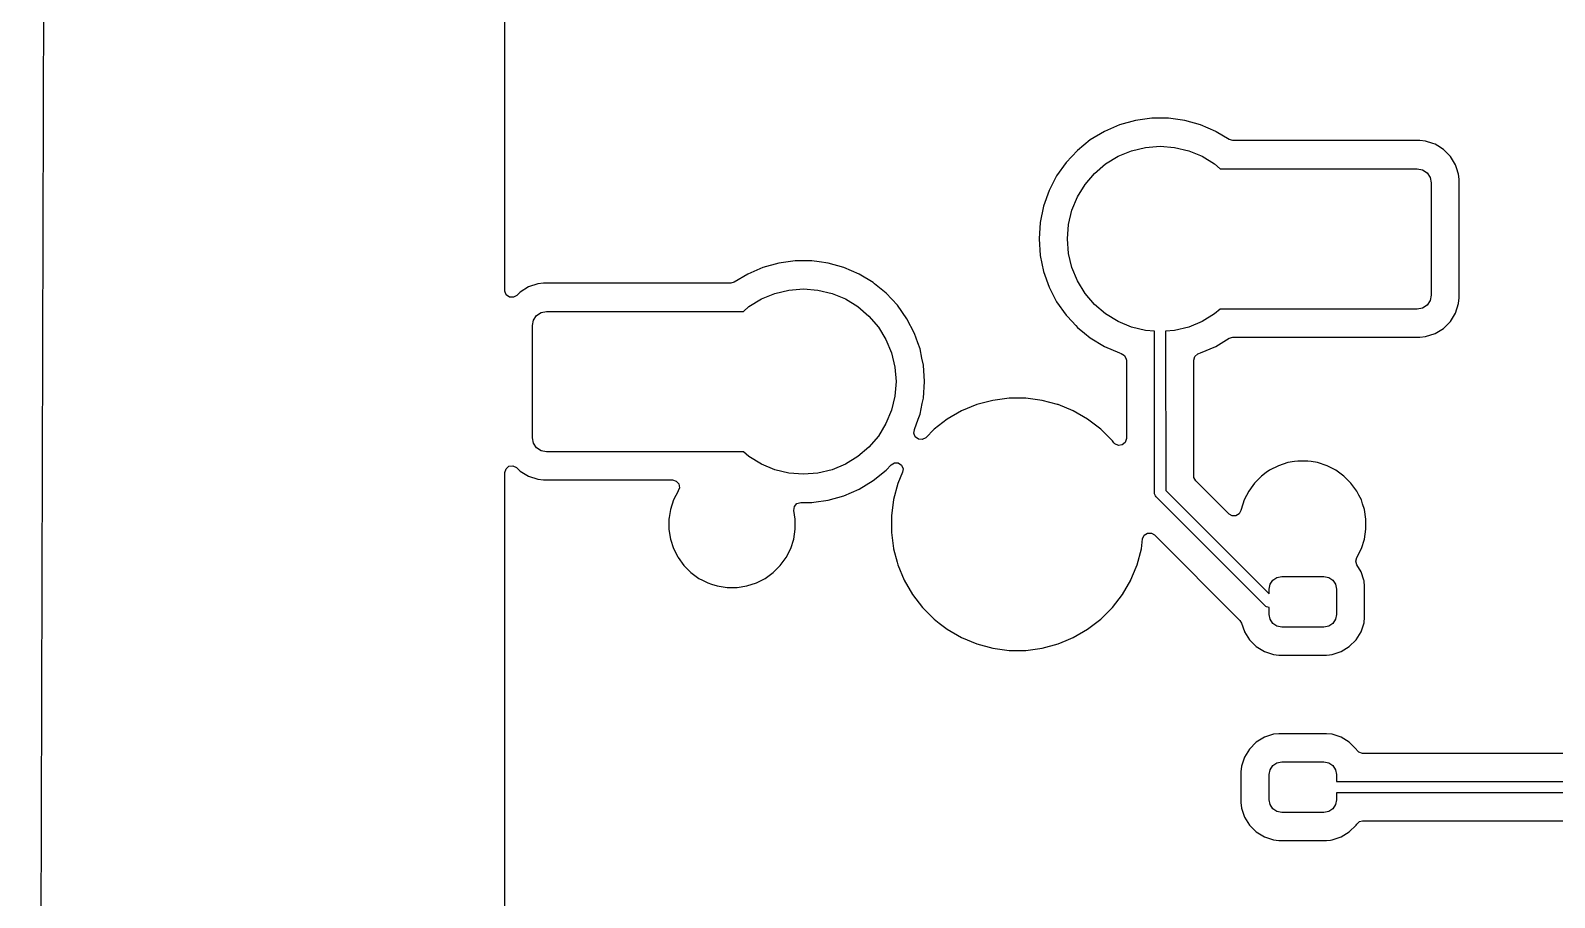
# Model space of a CAD drawing. Header units: millimetres. Extents: x 46 to 4458, y 59 to 1499.
# Drawn here: x 1638.06 to 1665.19, y 898.39 to 913.83 of the extents above; entities that cross this region are included whole.
import ezdxf

# ---------------------------------------------------------------- set-up
doc = ezdxf.new("R2010")
doc.units = ezdxf.units.MM
doc.layers.add('BLACK', color=7, linetype='Continuous')

msp = doc.modelspace()

# ---------------------------------------------------------------- linework, layer by layer
msp.add_lwpolyline([(1739.51188, 833.25441), (1638.06271, 833.5564), (1638.38771, 944.69762), (2107.13583, 944.69762), (2107.13583, 832.69492), (1950.85196, 832.69492)])
at = {"layer": 'BLACK', "linetype": 'Continuous'}
for p, q in [((1646.50862, 909.19812), (1646.50862, 919.13355)), ((1657.73456, 912.22733), (1657.45127, 912.14795)), ((1658.02602, 912.26739), (1657.73456, 912.22733)), ((1657.73456, 912.22733), (1657.73456, 912.22733)), ((1658.32022, 912.26739), (1658.02602, 912.26739)), ((1658.02602, 912.26739), (1658.02602, 912.26739)), ((1658.40392, 912.25588), (1658.32022, 912.26739)), ((1658.32022, 912.26739), (1658.32022, 912.26739)), ((1658.61167, 912.22733), (1658.40392, 912.25588)), ((1658.61168, 912.22733), (1658.61167, 912.22733)), ((1658.89496, 912.14795), (1658.61168, 912.22733)), ((1658.61168, 912.22733), (1658.61168, 912.22733)), ((1657.18144, 912.03075), (1656.93007, 911.87789)), ((1657.45127, 912.14795), (1657.18144, 912.03075)), ((1657.18144, 912.03075), (1657.18144, 912.03075)), ((1659.16479, 912.03075), (1658.89496, 912.14795)), ((1659.1734, 912.02552), (1659.16479, 912.03075)), ((1659.40375, 911.88544), (1659.1734, 912.02552)), ((1656.70186, 911.69223), (1656.50105, 911.47721)), ((1656.93007, 911.87789), (1656.70186, 911.69223)), ((1657.42404, 911.58705), (1657.66324, 911.68613)), ((1657.66324, 911.68613), (1657.915, 911.74657)), ((1657.915, 911.74657), (1658.17312, 911.76689)), ((1658.17312, 911.76689), (1658.43124, 911.74657)), ((1658.43124, 911.74657), (1658.683, 911.68613)), ((1658.683, 911.68613), (1658.9222, 911.58705)), ((1659.46818, 911.86739), (1659.40375, 911.88544)), ((1660.84599, 911.86739), (1659.46818, 911.86739)), ((1660.846, 911.86739), (1660.84599, 911.86739)), ((1662.79813, 911.86739), (1660.846, 911.86739)), ((1662.79814, 911.86739), (1662.79813, 911.86739)), ((1662.90091, 911.85689), (1662.79814, 911.86739)), ((1662.90092, 911.85689), (1662.90091, 911.85689)), ((1663.02731, 911.815), (1662.90092, 911.85689)), ((1663.06745, 911.8017), (1663.02731, 911.815)), ((1663.06746, 911.8017), (1663.06745, 911.8017)), ((1663.1167, 911.77133), (1663.06746, 911.8017)), ((1663.21678, 911.7096), (1663.1167, 911.77133)), ((1663.34083, 911.58554), (1663.21678, 911.7096)), ((1656.50105, 911.47721), (1656.3314, 911.23687)), ((1657.00639, 911.28361), (1657.20327, 911.45177)), ((1657.20327, 911.45177), (1657.42404, 911.58705)), ((1658.9222, 911.58705), (1659.14297, 911.45177)), ((1659.14297, 911.45177), (1659.24234, 911.36689)), ((1663.43293, 911.43622), (1663.34083, 911.58554)), ((1663.45096, 911.38183), (1663.43293, 911.43622)), ((1663.48812, 911.26969), (1663.45096, 911.38183)), ((1656.3314, 911.23687), (1656.19605, 910.97565)), ((1656.3314, 911.23687), (1656.3314, 911.23687)), ((1656.83824, 911.08673), (1657.00639, 911.28361)), ((1659.24234, 911.36689), (1660.79812, 911.36689)), ((1660.79812, 911.36689), (1662.74812, 911.36689)), ((1662.74812, 911.36689), (1662.84379, 911.34786)), ((1662.84379, 911.34786), (1662.9249, 911.29366)), ((1662.9249, 911.29366), (1662.97909, 911.21256)), ((1662.97909, 911.21256), (1662.99812, 911.11689)), ((1662.99812, 911.11689), (1662.99812, 909.11689)), ((1663.48812, 911.26968), (1663.48812, 911.26969)), ((1663.49744, 911.17847), (1663.48812, 911.26968)), ((1663.49862, 911.1669), (1663.49744, 911.17847)), ((1663.49862, 909.06688), (1663.49862, 911.1669)), ((1656.19605, 910.97565), (1656.09753, 910.69845)), ((1656.60388, 910.62677), (1656.70296, 910.86597)), ((1656.70296, 910.86597), (1656.83824, 911.08673)), ((1656.09752, 910.69843), (1656.03767, 910.4104)), ((1656.09753, 910.69845), (1656.09752, 910.69843)), ((1656.54343, 910.375), (1656.60388, 910.62677)), ((1656.03767, 910.4104), (1656.01759, 910.11689)), ((1656.03767, 910.4104), (1656.03767, 910.4104)), ((1656.52312, 910.11689), (1656.54343, 910.375)), ((1656.01759, 910.11689), (1656.03767, 909.82338)), ((1656.54343, 909.85877), (1656.52312, 910.11689)), ((1656.03767, 909.82338), (1656.03767, 909.82337)), ((1656.03767, 909.82337), (1656.09752, 909.53534)), ((1656.60388, 909.60701), (1656.54343, 909.85877)), ((1650.83144, 909.49075), (1650.59249, 909.34544)), ((1651.10127, 909.60795), (1650.83144, 909.49075)), ((1650.83144, 909.49075), (1650.83144, 909.49075)), ((1651.38456, 909.68733), (1651.10127, 909.60795)), ((1651.67602, 909.72739), (1651.38456, 909.68733)), ((1651.38456, 909.68733), (1651.38456, 909.68733)), ((1651.97022, 909.72739), (1651.67602, 909.72739)), ((1651.67602, 909.72739), (1651.67602, 909.72739)), ((1652.10353, 909.70906), (1651.97022, 909.72739)), ((1651.97022, 909.72739), (1651.97022, 909.72739)), ((1652.26167, 909.68733), (1652.10353, 909.70906)), ((1652.26168, 909.68733), (1652.26167, 909.68733)), ((1652.54496, 909.60795), (1652.26168, 909.68733)), ((1652.26168, 909.68733), (1652.26168, 909.68733)), ((1652.81479, 909.49075), (1652.54496, 909.60795)), ((1652.8148, 909.49075), (1652.81479, 909.49075)), ((1653.06616, 909.33789), (1652.8148, 909.49075)), ((1656.09752, 909.53534), (1656.09753, 909.53533)), ((1656.09753, 909.53533), (1656.19605, 909.25813)), ((1656.70296, 909.3678), (1656.60388, 909.60701)), ((1646.92878, 909.2617), (1646.77946, 909.1696)), ((1646.92879, 909.2617), (1646.92878, 909.2617)), ((1647.09532, 909.31689), (1646.92879, 909.2617)), ((1647.1981, 909.32739), (1647.09532, 909.31689)), ((1647.09532, 909.31689), (1647.09532, 909.31689)), ((1647.19812, 909.32739), (1647.1981, 909.32739)), ((1650.52806, 909.32739), (1647.19812, 909.32739)), ((1650.59249, 909.34544), (1650.52806, 909.32739)), ((1651.31324, 909.14613), (1651.565, 909.20657)), ((1651.565, 909.20657), (1651.82312, 909.22689)), ((1651.82312, 909.22689), (1652.08124, 909.20657)), ((1652.08124, 909.20657), (1652.333, 909.14613)), ((1653.06617, 909.33789), (1653.06616, 909.33789)), ((1653.08952, 909.31889), (1653.06617, 909.33789)), ((1653.06617, 909.33789), (1653.06617, 909.33789)), ((1653.29438, 909.15223), (1653.08952, 909.31889)), ((1656.19605, 909.25813), (1656.3314, 908.99691)), ((1656.83824, 909.14704), (1656.70296, 909.3678)), ((1646.50894, 909.18927), (1646.50862, 909.19812)), ((1646.53335, 909.12381), (1646.50894, 909.18927)), ((1646.58929, 909.08194), (1646.53335, 909.12381)), ((1646.65898, 909.07695), (1646.58929, 909.08194)), ((1646.7203, 909.11044), (1646.65898, 909.07695)), ((1646.77946, 909.1696), (1646.7203, 909.11044)), ((1650.85327, 908.91177), (1651.07404, 909.04705)), ((1651.07404, 909.04705), (1651.31324, 909.14613)), ((1652.333, 909.14613), (1652.5722, 909.04705)), ((1652.5722, 909.04705), (1652.79297, 908.91177)), ((1653.29438, 909.15222), (1653.29438, 909.15223)), ((1653.39751, 909.0418), (1653.29438, 909.15222)), ((1653.29438, 909.15222), (1653.29438, 909.15222)), ((1653.49519, 908.93721), (1653.39751, 909.0418)), ((1653.66484, 908.69687), (1653.49519, 908.93721)), ((1656.3314, 908.99691), (1656.3314, 908.9969)), ((1656.3314, 908.9969), (1656.50105, 908.75656)), ((1657.00639, 908.95016), (1656.83824, 909.14704)), ((1657.20327, 908.78201), (1657.00639, 908.95016)), ((1662.9249, 908.94011), (1662.84379, 908.88592)), ((1662.97909, 909.02122), (1662.9249, 908.94011)), ((1662.99812, 909.11689), (1662.97909, 909.02122)), ((1663.43293, 908.79755), (1663.48812, 908.96409)), ((1663.48812, 908.96409), (1663.49862, 909.06688)), ((1646.99812, 908.57689), (1647.01715, 908.67256)), ((1647.01715, 908.67256), (1647.07134, 908.75366)), ((1647.07134, 908.75366), (1647.15245, 908.80786)), ((1647.15245, 908.80786), (1647.24812, 908.82689)), ((1647.24812, 908.82689), (1649.29812, 908.82689)), ((1649.29812, 908.82689), (1650.75389, 908.82689)), ((1650.75389, 908.82689), (1650.85327, 908.91177)), ((1652.79297, 908.91177), (1652.98985, 908.74361)), ((1652.98985, 908.74361), (1653.158, 908.54673)), ((1653.66484, 908.69686), (1653.66484, 908.69687)), ((1653.66484, 908.69687), (1653.66484, 908.69687)), ((1653.80019, 908.43565), (1653.66484, 908.69686)), ((1656.50105, 908.75656), (1656.52177, 908.73438)), ((1656.52177, 908.73438), (1656.67091, 908.57469)), ((1657.42404, 908.64673), (1657.20327, 908.78201)), ((1659.14297, 908.78201), (1658.9222, 908.64673)), ((1659.24234, 908.86689), (1659.14297, 908.78201)), ((1660.69812, 908.86689), (1659.24234, 908.86689)), ((1662.74812, 908.86689), (1660.69812, 908.86689)), ((1662.84379, 908.88592), (1662.74812, 908.86689)), ((1663.34083, 908.64823), (1663.43293, 908.79755)), ((1646.99812, 906.57689), (1646.99812, 908.57689)), ((1653.158, 908.54673), (1653.29328, 908.32597)), ((1653.85998, 908.26742), (1653.80019, 908.43565)), ((1656.67091, 908.57469), (1656.70186, 908.54155)), ((1656.70186, 908.54155), (1656.82483, 908.4415)), ((1656.82483, 908.4415), (1656.93007, 908.35589)), ((1657.66324, 908.54764), (1657.42404, 908.64673)), ((1657.915, 908.4872), (1657.66324, 908.54764)), ((1658.07381, 908.4747), (1657.915, 908.4872)), ((1658.07504, 905.57738), (1658.07381, 908.4747)), ((1658.43124, 908.4872), (1658.2719, 908.47466)), ((1658.2719, 908.47466), (1658.2731, 905.63567)), ((1658.683, 908.54764), (1658.43124, 908.4872)), ((1658.9222, 908.64673), (1658.683, 908.54764)), ((1662.90092, 908.37689), (1663.06745, 908.43207)), ((1663.06745, 908.43207), (1663.21678, 908.52418)), ((1663.21678, 908.52418), (1663.34083, 908.64823)), ((1653.29328, 908.32597), (1653.39236, 908.08677)), ((1653.89871, 908.15845), (1653.85998, 908.26742)), ((1653.89871, 908.15843), (1653.89871, 908.15845)), ((1653.93266, 907.99508), (1653.89871, 908.15843)), ((1656.93007, 908.35589), (1656.93007, 908.35589)), ((1656.93007, 908.35589), (1656.93007, 908.35589)), ((1656.93007, 908.35589), (1657.18144, 908.20303)), ((1657.18144, 908.20303), (1657.18144, 908.20303)), ((1657.18144, 908.20303), (1657.45128, 908.08582)), ((1658.89496, 908.08582), (1659.16479, 908.20302)), ((1659.16479, 908.20302), (1659.1648, 908.20303)), ((1659.1648, 908.20303), (1659.40375, 908.34834)), ((1659.1648, 908.20303), (1659.1648, 908.20303)), ((1659.40375, 908.34834), (1659.46818, 908.36639)), ((1659.46818, 908.36639), (1660.6481, 908.36639)), ((1660.6481, 908.36639), (1660.64811, 908.36639)), ((1660.64811, 908.36639), (1662.79813, 908.36639)), ((1662.79813, 908.36639), (1662.90092, 908.37689)), ((1653.39236, 908.08677), (1653.45281, 907.835)), ((1653.95857, 907.8704), (1653.93266, 907.99508)), ((1653.97864, 907.57689), (1653.95857, 907.8704)), ((1657.45128, 908.08582), (1657.48207, 908.07719)), ((1657.48207, 908.07719), (1657.54132, 908.04015)), ((1657.54132, 908.04015), (1657.57113, 907.97696)), ((1657.57113, 907.97696), (1657.57262, 907.95779)), ((1657.57262, 907.95779), (1657.57262, 906.56141)), ((1658.77362, 907.95779), (1658.7933, 908.02483)), ((1658.77362, 906.52689), (1658.77362, 907.95779)), ((1658.7933, 908.02483), (1658.84611, 908.07058)), ((1658.84611, 908.07058), (1658.86417, 908.07719)), ((1658.86417, 908.07719), (1658.89496, 908.08582)), ((1658.89496, 908.08582), (1658.89496, 908.08582)), ((1653.45281, 907.835), (1653.47312, 907.57689)), ((1653.47312, 907.57689), (1653.45281, 907.31877)), ((1653.95857, 907.28338), (1653.97864, 907.57689)), ((1653.45281, 907.31877), (1653.39236, 907.06701)), ((1653.39236, 907.06701), (1653.29328, 906.8278)), ((1653.89871, 906.99534), (1653.93894, 907.18892)), ((1653.93894, 907.18892), (1653.95857, 907.28338)), ((1654.63831, 907.05415), (1654.38353, 906.90705)), ((1654.63832, 907.05415), (1654.63831, 907.05415)), ((1654.91012, 907.16674), (1654.63832, 907.05415)), ((1655.19432, 907.24289), (1654.91012, 907.16674)), ((1655.486, 907.28129), (1655.19432, 907.24289)), ((1655.48601, 907.28129), (1655.486, 907.28129)), ((1655.78023, 907.28129), (1655.48601, 907.28129)), ((1655.48601, 907.28129), (1655.48601, 907.28129)), ((1655.78024, 907.28129), (1655.78023, 907.28129)), ((1655.78023, 907.28129), (1655.78023, 907.28129)), ((1656.07192, 907.24289), (1655.78024, 907.28129)), ((1656.34743, 907.16906), (1656.07192, 907.24289)), ((1656.07192, 907.24289), (1656.07192, 907.24289)), ((1656.07192, 907.24289), (1656.07192, 907.24289)), ((1656.35611, 907.16674), (1656.34743, 907.16906)), ((1656.62791, 907.05415), (1656.35611, 907.16674)), ((1656.62793, 907.05415), (1656.62791, 907.05415)), ((1656.88271, 906.90705), (1656.62793, 907.05415)), ((1653.29328, 906.8278), (1653.158, 906.60704)), ((1653.80178, 906.7226), (1653.86733, 906.90704)), ((1653.86733, 906.90704), (1653.89871, 906.99533)), ((1653.89871, 906.99533), (1653.89871, 906.99534)), ((1653.89871, 906.99534), (1653.89871, 906.99534)), ((1654.38351, 906.90704), (1654.15011, 906.72794)), ((1654.38353, 906.90705), (1654.38351, 906.90704)), ((1656.88272, 906.90704), (1656.88271, 906.90705)), ((1656.88271, 906.90705), (1656.88271, 906.90705)), ((1657.11613, 906.72794), (1656.88272, 906.90704)), ((1656.88272, 906.90704), (1656.88272, 906.90704)), ((1656.88272, 906.90704), (1656.88272, 906.90704)), ((1647.01715, 906.48122), (1646.99812, 906.57689)), ((1653.158, 906.60704), (1652.98985, 906.41016)), ((1653.78901, 906.65704), (1653.79896, 906.71529)), ((1653.81343, 906.59158), (1653.78901, 906.65704)), ((1653.79896, 906.71529), (1653.80019, 906.71811)), ((1653.80019, 906.71812), (1653.80178, 906.7226)), ((1653.80019, 906.71811), (1653.80019, 906.71812)), ((1653.86936, 906.54971), (1653.81343, 906.59158)), ((1653.93905, 906.54472), (1653.86936, 906.54971)), ((1654.00038, 906.57821), (1653.93905, 906.54472)), ((1654.15011, 906.72794), (1654.00038, 906.57821)), ((1657.11614, 906.72793), (1657.11613, 906.72794)), ((1657.32416, 906.5199), (1657.11614, 906.72793)), ((1657.32417, 906.51989), (1657.32416, 906.5199)), ((1657.35024, 906.48592), (1657.32417, 906.51989)), ((1657.36742, 906.46769), (1657.35024, 906.48592)), ((1657.55293, 906.49437), (1657.50013, 906.44861)), ((1657.57262, 906.56141), (1657.55293, 906.49437)), ((1658.77362, 905.89698), (1658.77362, 906.52689)), ((1647.07134, 906.40011), (1647.01715, 906.48122)), ((1647.15245, 906.34592), (1647.07134, 906.40011)), ((1647.24812, 906.32689), (1647.15245, 906.34592)), ((1649.17312, 906.32689), (1647.24812, 906.32689)), ((1650.75389, 906.32689), (1649.17312, 906.32689)), ((1650.85327, 906.24201), (1650.75389, 906.32689)), ((1651.07404, 906.10673), (1650.85327, 906.24201)), ((1652.79297, 906.24201), (1652.5722, 906.10673)), ((1652.98985, 906.41016), (1652.79297, 906.24201)), ((1657.43097, 906.43867), (1657.36742, 906.46769)), ((1657.50013, 906.44861), (1657.43097, 906.43867)), ((1646.50862, 905.95566), (1646.5283, 906.0227)), ((1646.50862, 890.14812), (1646.50862, 905.95566)), ((1646.5283, 906.0227), (1646.58111, 906.06845)), ((1646.58111, 906.06845), (1646.65027, 906.0784)), ((1646.65027, 906.0784), (1646.71382, 906.04937)), ((1646.71382, 906.04937), (1646.7203, 906.04334)), ((1646.7203, 906.04334), (1646.77946, 905.98418)), ((1646.77946, 905.98418), (1646.92879, 905.89207)), ((1651.31324, 906.00764), (1651.07404, 906.10673)), ((1651.565, 905.9472), (1651.31324, 906.00764)), ((1651.82312, 905.92689), (1651.565, 905.9472)), ((1652.08124, 905.9472), (1651.82312, 905.92689)), ((1652.333, 906.00764), (1652.08124, 905.9472)), ((1652.5722, 906.10673), (1652.333, 906.00764)), ((1653.06617, 905.81589), (1653.29438, 906.00155)), ((1653.29438, 906.00155), (1653.38261, 906.09602)), ((1653.38261, 906.09602), (1653.44275, 906.13158)), ((1653.44275, 906.13158), (1653.51257, 906.12898)), ((1653.58779, 905.96393), (1653.50327, 905.75988)), ((1653.51257, 906.12898), (1653.5699, 906.08904)), ((1653.5699, 906.08904), (1653.59654, 906.02445)), ((1653.59654, 906.02445), (1653.58779, 905.96393)), ((1660.06288, 905.95566), (1659.97991, 905.89537)), ((1660.12323, 905.9995), (1660.06288, 905.95566)), ((1660.28108, 906.07993), (1660.12323, 905.9995)), ((1660.44956, 906.13467), (1660.28108, 906.07993)), ((1660.28108, 906.07993), (1660.28108, 906.07993)), ((1660.56621, 906.15315), (1660.44956, 906.13467)), ((1660.62454, 906.16239), (1660.56621, 906.15315)), ((1660.8017, 906.16239), (1660.62454, 906.16239)), ((1660.86167, 906.15289), (1660.8017, 906.16239)), ((1660.97668, 906.13467), (1660.86167, 906.15289)), ((1661.14516, 906.07993), (1660.97668, 906.13467)), ((1661.29898, 906.00155), (1661.14516, 906.07993)), ((1661.14516, 906.07993), (1661.14516, 906.07993)), ((1661.30301, 905.9995), (1661.29898, 906.00155)), ((1661.44633, 905.89537), (1661.30301, 905.9995)), ((1646.92879, 905.89207), (1647.09532, 905.83689)), ((1647.09532, 905.83689), (1647.19811, 905.82639)), ((1647.19811, 905.82639), (1649.12524, 905.82639)), ((1649.12524, 905.82639), (1649.12525, 905.82639)), ((1649.12525, 905.82639), (1649.49217, 905.82639)), ((1649.49217, 905.82639), (1649.55921, 905.8067)), ((1649.55921, 905.8067), (1649.60496, 905.7539)), ((1649.6149, 905.68474), (1649.59249, 905.62951)), ((1649.60496, 905.7539), (1649.6149, 905.68474)), ((1652.8148, 905.66303), (1653.06617, 905.81589)), ((1653.50327, 905.75988), (1653.42712, 905.47568)), ((1658.77645, 905.87063), (1658.77362, 905.89698)), ((1658.80994, 905.8093), (1658.77645, 905.87063)), ((1659.4027, 905.21654), (1658.80994, 905.8093)), ((1659.82338, 905.72709), (1659.75051, 905.62678)), ((1659.85464, 905.7701), (1659.82338, 905.72709)), ((1659.9799, 905.89537), (1659.85464, 905.7701)), ((1659.85464, 905.7701), (1659.85464, 905.7701)), ((1659.85464, 905.7701), (1659.85464, 905.7701)), ((1659.97991, 905.89537), (1659.9799, 905.89537)), ((1659.9799, 905.89537), (1659.9799, 905.89537)), ((1661.5716, 905.7701), (1661.44633, 905.89537)), ((1661.67573, 905.62678), (1661.5716, 905.7701)), ((1649.51008, 905.46893), (1649.45533, 905.30044)), ((1649.59051, 905.62678), (1649.51008, 905.46893)), ((1649.51008, 905.46893), (1649.51008, 905.46893)), ((1649.59249, 905.62951), (1649.59051, 905.62678)), ((1651.66262, 905.35228), (1651.70762, 905.40573)), ((1651.70762, 905.40573), (1651.77437, 905.42637)), ((1651.77437, 905.42637), (1651.77614, 905.42639)), ((1651.77614, 905.42639), (1651.97022, 905.42639)), ((1651.97022, 905.42639), (1652.00864, 905.43167)), ((1652.00864, 905.43167), (1652.26167, 905.46645)), ((1652.26167, 905.46645), (1652.54496, 905.54582)), ((1652.54496, 905.54582), (1652.8148, 905.66303)), ((1653.42712, 905.47568), (1653.38872, 905.184)), ((1658.08997, 905.54133), (1658.07504, 905.57738)), ((1658.10241, 905.52618), (1658.08997, 905.54133)), ((1660.05756, 903.57374), (1658.10241, 905.52618)), ((1658.2731, 905.63567), (1660.11312, 903.79821)), ((1659.67008, 905.46893), (1659.61533, 905.30045)), ((1659.75051, 905.62678), (1659.67008, 905.46893)), ((1659.67008, 905.46893), (1659.67008, 905.46893)), ((1661.71111, 905.55735), (1661.67573, 905.62678)), ((1661.75616, 905.46893), (1661.71111, 905.55735)), ((1661.77827, 905.40087), (1661.75616, 905.46893)), ((1661.75616, 905.46893), (1661.75616, 905.46893)), ((1661.81091, 905.30044), (1661.77827, 905.40087)), ((1649.43235, 905.15533), (1649.42762, 905.12547)), ((1649.45533, 905.30044), (1649.43235, 905.15533)), ((1651.65367, 905.28299), (1651.66262, 905.35228)), ((1651.67862, 905.12547), (1651.65367, 905.28299)), ((1653.38872, 905.184), (1653.38872, 905.18399)), ((1653.38872, 905.18399), (1653.38872, 904.88979)), ((1659.45375, 905.18575), (1659.4027, 905.21654)), ((1659.52361, 905.18475), (1659.45375, 905.18575)), ((1659.58293, 905.22168), (1659.52361, 905.18475)), ((1659.61286, 905.28482), (1659.58293, 905.22168)), ((1659.61533, 905.30045), (1659.61286, 905.28482)), ((1661.83862, 905.12547), (1661.81091, 905.30044)), ((1649.42762, 905.12547), (1649.42762, 904.94831)), ((1649.42762, 904.94831), (1649.43366, 904.91015)), ((1649.43366, 904.91015), (1649.45533, 904.77333)), ((1651.65091, 904.77333), (1651.67862, 904.94831)), ((1651.67862, 904.94831), (1651.67862, 905.12547)), ((1653.38872, 904.88979), (1653.38872, 904.88977)), ((1653.38872, 904.88977), (1653.42623, 904.60485)), ((1657.89082, 904.84), (1657.94914, 904.87847)), ((1657.94914, 904.87847), (1658.01901, 904.8793)), ((1658.01901, 904.8793), (1658.07317, 904.8476)), ((1661.81091, 904.77333), (1661.83862, 904.94831)), ((1661.83862, 904.94831), (1661.83862, 905.12547)), ((1649.45533, 904.77333), (1649.51008, 904.60485)), ((1649.51008, 904.60485), (1649.51008, 904.60485)), ((1649.51008, 904.60485), (1649.58579, 904.45626)), ((1651.51573, 904.447), (1651.59616, 904.60485)), ((1651.59616, 904.60485), (1651.65091, 904.77333)), ((1653.42623, 904.60485), (1653.42712, 904.59809)), ((1653.42712, 904.59809), (1653.49101, 904.35965)), ((1657.76297, 904.3139), (1657.83912, 904.59809)), ((1657.83912, 904.59809), (1657.86255, 904.7761)), ((1657.86255, 904.7761), (1657.89082, 904.84)), ((1658.07317, 904.8476), (1659.59514, 903.32563)), ((1661.67573, 904.447), (1661.75616, 904.60485)), ((1661.75616, 904.60485), (1661.81091, 904.77333)), ((1649.58579, 904.45626), (1649.59051, 904.447)), ((1649.59051, 904.447), (1649.69464, 904.30367)), ((1651.4116, 904.30367), (1651.51573, 904.447)), ((1653.49101, 904.35965), (1653.50327, 904.31389)), ((1661.65557, 904.38138), (1661.67382, 904.44388)), ((1661.67401, 904.31399), (1661.65557, 904.38138)), ((1661.67382, 904.44388), (1661.67572, 904.44698)), ((1661.67572, 904.44698), (1661.67573, 904.447)), ((1649.69464, 904.30367), (1649.81991, 904.1784)), ((1649.81991, 904.1784), (1649.96323, 904.07427)), ((1649.96323, 904.07427), (1650.0264, 904.04208)), ((1650.98516, 903.99385), (1651.14301, 904.07427)), ((1651.14301, 904.07427), (1651.28633, 904.1784)), ((1651.28633, 904.1784), (1651.4116, 904.30367)), ((1653.50327, 904.31389), (1653.61585, 904.04209)), ((1657.65038, 904.04208), (1657.65255, 904.04732)), ((1657.65255, 904.04732), (1657.74608, 904.27313)), ((1657.74608, 904.27313), (1657.76297, 904.3139)), ((1660.17902, 904.04099), (1660.25202, 904.08976)), ((1660.25202, 904.08976), (1660.33812, 904.10689)), ((1660.33812, 904.10689), (1661.08812, 904.10689)), ((1661.08812, 904.10689), (1661.17422, 904.08976)), ((1661.17422, 904.08976), (1661.24722, 904.04099)), ((1661.75012, 904.19059), (1661.67401, 904.31399)), ((1661.75012, 904.19058), (1661.75012, 904.19059)), ((1661.75012, 904.19059), (1661.75012, 904.19059)), ((1661.80021, 904.03944), (1661.75012, 904.19058)), ((1650.0264, 904.04208), (1650.12108, 903.99385)), ((1650.12108, 903.99385), (1650.12108, 903.99384)), ((1650.12108, 903.99384), (1650.18791, 903.97213)), ((1650.18791, 903.97213), (1650.28956, 903.9391)), ((1650.28956, 903.9391), (1650.46454, 903.91139)), ((1650.46454, 903.91139), (1650.46454, 903.91139)), ((1650.46454, 903.91139), (1650.6417, 903.91139)), ((1650.6417, 903.91139), (1650.81667, 903.9391)), ((1650.6417, 903.91139), (1650.6417, 903.91139)), ((1650.81667, 903.9391), (1650.98516, 903.99385)), ((1653.61585, 904.04209), (1653.61586, 904.04208)), ((1653.61586, 904.04208), (1653.76296, 903.7873)), ((1653.76296, 903.7873), (1653.76297, 903.78728)), ((1653.76297, 903.78728), (1653.94207, 903.55388)), ((1657.32417, 903.55388), (1657.50327, 903.78729)), ((1657.50327, 903.78729), (1657.65038, 904.04208)), ((1660.11312, 903.88189), (1660.13025, 903.96799)), ((1660.11312, 903.79821), (1660.11312, 903.88189)), ((1660.13025, 903.96799), (1660.17902, 904.04099)), ((1661.24722, 904.04099), (1661.29599, 903.96799)), ((1661.29599, 903.96799), (1661.31312, 903.88189)), ((1661.31312, 903.88189), (1661.31312, 903.43189)), ((1661.80347, 904.0296), (1661.80021, 904.03944)), ((1661.8135, 903.93134), (1661.80347, 904.0296)), ((1661.80347, 904.0296), (1661.80347, 904.0296)), ((1661.81362, 903.93023), (1661.8135, 903.93134)), ((1661.81362, 903.38354), (1661.81362, 903.93023)), ((1653.94207, 903.55388), (1653.94207, 903.55387)), ((1653.94207, 903.55387), (1654.1501, 903.34584)), ((1657.11613, 903.34584), (1657.32417, 903.55388)), ((1660.06812, 903.56937), (1660.05756, 903.57374)), ((1660.09361, 903.55881), (1660.06812, 903.56937)), ((1660.11312, 903.55689), (1660.09361, 903.55881)), ((1660.11312, 903.43189), (1660.11312, 903.55689)), ((1654.1501, 903.34584), (1654.15011, 903.34584)), ((1654.15011, 903.34584), (1654.23988, 903.27696)), ((1654.23988, 903.27696), (1654.38352, 903.16673)), ((1656.88272, 903.16673), (1657.11613, 903.34584)), ((1659.59514, 903.32563), (1659.62516, 903.27696)), ((1659.62516, 903.27696), (1659.67481, 903.12713)), ((1660.13025, 903.34578), (1660.11312, 903.43189)), ((1660.17902, 903.27279), (1660.13025, 903.34578)), ((1660.25202, 903.22401), (1660.17902, 903.27279)), ((1661.24722, 903.27279), (1661.17422, 903.22401)), ((1661.29599, 903.34578), (1661.24722, 903.27279)), ((1661.31312, 903.43189), (1661.29599, 903.34578)), ((1661.75012, 903.12319), (1661.80347, 903.28418)), ((1661.80347, 903.28418), (1661.81362, 903.38354)), ((1654.38352, 903.16673), (1654.38353, 903.16673)), ((1654.38353, 903.16673), (1654.63831, 903.01963)), ((1654.63831, 903.01963), (1654.63832, 903.01962)), ((1654.63832, 903.01962), (1654.91012, 902.90704)), ((1656.35611, 902.90704), (1656.49912, 902.96627)), ((1656.49912, 902.96627), (1656.62791, 903.01962)), ((1656.62791, 903.01962), (1656.62792, 903.01962)), ((1656.62792, 903.01963), (1656.88272, 903.16673)), ((1656.62792, 903.01962), (1656.62792, 903.01963)), ((1659.67481, 903.12713), (1659.67612, 903.12319)), ((1659.67612, 903.12319), (1659.67612, 903.12318)), ((1659.67612, 903.12318), (1659.76515, 902.97885)), ((1659.76515, 902.97885), (1659.76515, 902.97884)), ((1659.76515, 902.97884), (1659.88507, 902.85892)), ((1660.33812, 903.20689), (1660.25202, 903.22401)), ((1661.08812, 903.20689), (1660.33812, 903.20689)), ((1661.17422, 903.22401), (1661.08812, 903.20689)), ((1661.54116, 902.85892), (1661.66109, 902.97884)), ((1661.66109, 902.97884), (1661.75012, 903.12319)), ((1654.91012, 902.90704), (1654.91013, 902.90704)), ((1654.91013, 902.90704), (1654.91013, 902.90704)), ((1654.91013, 902.90704), (1655.19432, 902.83089)), ((1655.19432, 902.83089), (1655.48601, 902.79249)), ((1655.48601, 902.79249), (1655.48602, 902.79249)), ((1655.48602, 902.79249), (1655.78022, 902.79249)), ((1655.78022, 902.79249), (1655.78023, 902.79249)), ((1655.78023, 902.79249), (1656.07192, 902.83089)), ((1656.07192, 902.83089), (1656.35611, 902.90704)), ((1659.88507, 902.85892), (1659.88508, 902.85892)), ((1659.88508, 902.85892), (1660.02941, 902.76989)), ((1660.02941, 902.76989), (1660.02942, 902.76989)), ((1660.02942, 902.76989), (1660.02942, 902.76988)), ((1660.02942, 902.76988), (1660.19041, 902.71654)), ((1660.19041, 902.71654), (1660.28977, 902.70639)), ((1660.28977, 902.70639), (1661.13646, 902.70639)), ((1661.13646, 902.70639), (1661.13647, 902.70639)), ((1661.13647, 902.70639), (1661.19088, 902.71195)), ((1661.13647, 902.70639), (1661.13647, 902.70639)), ((1661.19088, 902.71195), (1661.23583, 902.71654)), ((1661.23583, 902.71654), (1661.39682, 902.76988)), ((1661.39682, 902.76988), (1661.54116, 902.85892)), ((1659.88507, 901.15486), (1659.76515, 901.03493)), ((1659.88508, 901.15486), (1659.88507, 901.15486)), ((1660.02941, 901.24389), (1659.88508, 901.15486)), ((1660.02942, 901.24389), (1660.02941, 901.24389)), ((1660.19041, 901.29724), (1660.02942, 901.24389)), ((1660.28976, 901.30739), (1660.19041, 901.29724)), ((1660.19041, 901.29724), (1660.19041, 901.29724)), ((1660.28978, 901.30739), (1660.28976, 901.30739)), ((1661.13647, 901.30739), (1660.28978, 901.30739)), ((1661.23583, 901.29724), (1661.13647, 901.30739)), ((1661.39681, 901.24389), (1661.23583, 901.29724)), ((1661.39682, 901.24389), (1661.39681, 901.24389)), ((1661.54116, 901.15486), (1661.39682, 901.24389)), ((1661.39682, 901.24389), (1661.39682, 901.24389)), ((1661.39682, 901.24389), (1661.39682, 901.24389)), ((1661.66109, 901.03493), (1661.54116, 901.15486)), ((1661.54116, 901.15486), (1661.54116, 901.15486)), ((1659.67612, 900.89058), (1659.62277, 900.7296)), ((1659.76515, 901.03493), (1659.67612, 900.89059)), ((1659.67612, 900.89059), (1659.67612, 900.89058)), ((1659.76515, 901.03493), (1659.76515, 901.03493)), ((1660.17902, 900.74099), (1660.25202, 900.78976)), ((1660.25202, 900.78976), (1660.33812, 900.80689)), ((1660.33812, 900.80689), (1661.08812, 900.80689)), ((1661.08812, 900.80689), (1661.17422, 900.78976)), ((1661.17422, 900.78976), (1661.24722, 900.74099)), ((1661.66751, 901.02453), (1661.66109, 901.03493)), ((1661.67258, 901.01629), (1661.66751, 901.02453)), ((1661.71108, 900.97707), (1661.67258, 901.01629)), ((1661.77812, 900.95739), (1661.71108, 900.97707)), ((1678.69812, 900.95739), (1661.77812, 900.95739)), ((1659.62277, 900.7296), (1659.61262, 900.63024)), ((1659.61262, 900.63024), (1659.61262, 900.08355)), ((1660.11312, 900.58189), (1660.13025, 900.66799)), ((1660.11312, 900.13189), (1660.11312, 900.58189)), ((1660.13025, 900.66799), (1660.17902, 900.74099)), ((1661.24722, 900.74099), (1661.29599, 900.66799)), ((1661.29599, 900.66799), (1661.31312, 900.58189)), ((1661.31312, 900.58189), (1661.31312, 900.45498)), ((1661.31312, 900.45498), (1679.16312, 900.45533)), ((1679.16312, 900.25725), (1661.31312, 900.2569)), ((1661.31312, 900.2569), (1661.31312, 900.13189)), ((1659.61262, 900.08355), (1659.61262, 900.08353)), ((1659.61262, 900.08353), (1659.62277, 899.98418)), ((1659.62277, 899.98418), (1659.62277, 899.98418)), ((1659.62277, 899.98418), (1659.67612, 899.82319)), ((1660.13025, 900.04578), (1660.11312, 900.13189)), ((1660.17902, 899.97279), (1660.13025, 900.04578)), ((1661.29599, 900.04578), (1661.24722, 899.97279)), ((1661.31312, 900.13189), (1661.29599, 900.04578)), ((1659.67612, 899.82319), (1659.67612, 899.82318)), ((1659.67612, 899.82318), (1659.76515, 899.67885)), ((1660.25202, 899.92401), (1660.17902, 899.97279)), ((1660.33812, 899.90689), (1660.25202, 899.92401)), ((1661.08812, 899.90689), (1660.33812, 899.90689)), ((1661.17422, 899.92401), (1661.08812, 899.90689)), ((1661.24722, 899.97279), (1661.17422, 899.92401)), ((1661.67258, 899.69748), (1661.72453, 899.74421)), ((1661.72453, 899.74421), (1661.77812, 899.75639)), ((1661.77812, 899.75639), (1678.69812, 899.75639)), ((1659.76515, 899.67885), (1659.76515, 899.67884)), ((1659.76515, 899.67884), (1659.88507, 899.55892)), ((1659.88507, 899.55892), (1659.88508, 899.55892)), ((1659.88508, 899.55892), (1660.02941, 899.46989)), ((1660.02941, 899.46989), (1660.02942, 899.46989)), ((1660.02942, 899.46989), (1660.02942, 899.46988)), ((1660.02942, 899.46988), (1660.19041, 899.41654)), ((1661.23583, 899.41654), (1661.39682, 899.46988)), ((1661.39682, 899.46988), (1661.54116, 899.55892)), ((1661.54116, 899.55892), (1661.66109, 899.67884)), ((1661.66109, 899.67884), (1661.67258, 899.69748)), ((1660.19041, 899.41654), (1660.28977, 899.40639)), ((1660.28977, 899.40639), (1661.13646, 899.40639)), ((1661.13646, 899.40639), (1661.13647, 899.40639)), ((1661.13647, 899.40639), (1661.20888, 899.41379)), ((1661.13647, 899.40639), (1661.13647, 899.40639)), ((1661.20888, 899.41379), (1661.23583, 899.41654))]:
    msp.add_line(p, q, dxfattribs=at)

doc.saveas('drawing.dxf')
